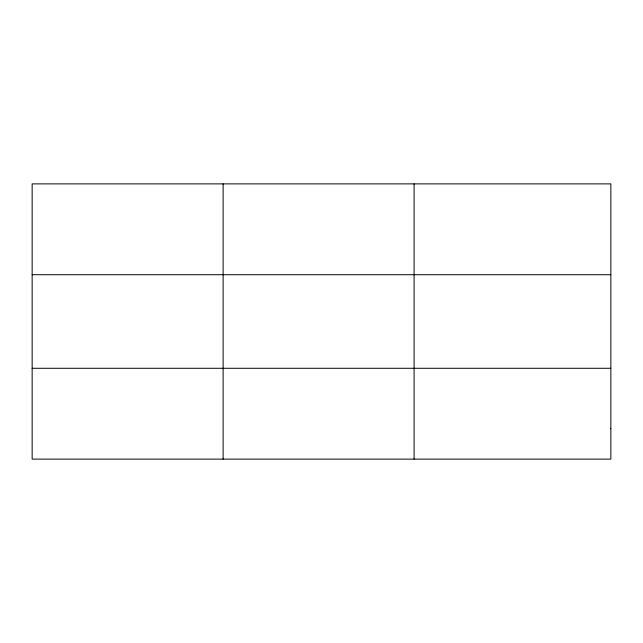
<?xml version="1.0" encoding="UTF-8"?>
<svg xmlns="http://www.w3.org/2000/svg" width="643" height="643" viewBox="0 0 643 643"><rect width="100%" height="100%" fill="white"/><g stroke="black" fill="none" stroke-linecap="round" stroke-linejoin="round"><path stroke-width="0.96" d="M223.121 183.882L223.121 459.118M414.092 183.882L414.092 459.118M32.15 274.714L610.85 274.714M32.15 368.286L610.85 368.286M610.85 428.841L610.85 459.118L32.15 459.118L32.15 183.882L610.85 183.882L610.85 428.841"/></g></svg>
